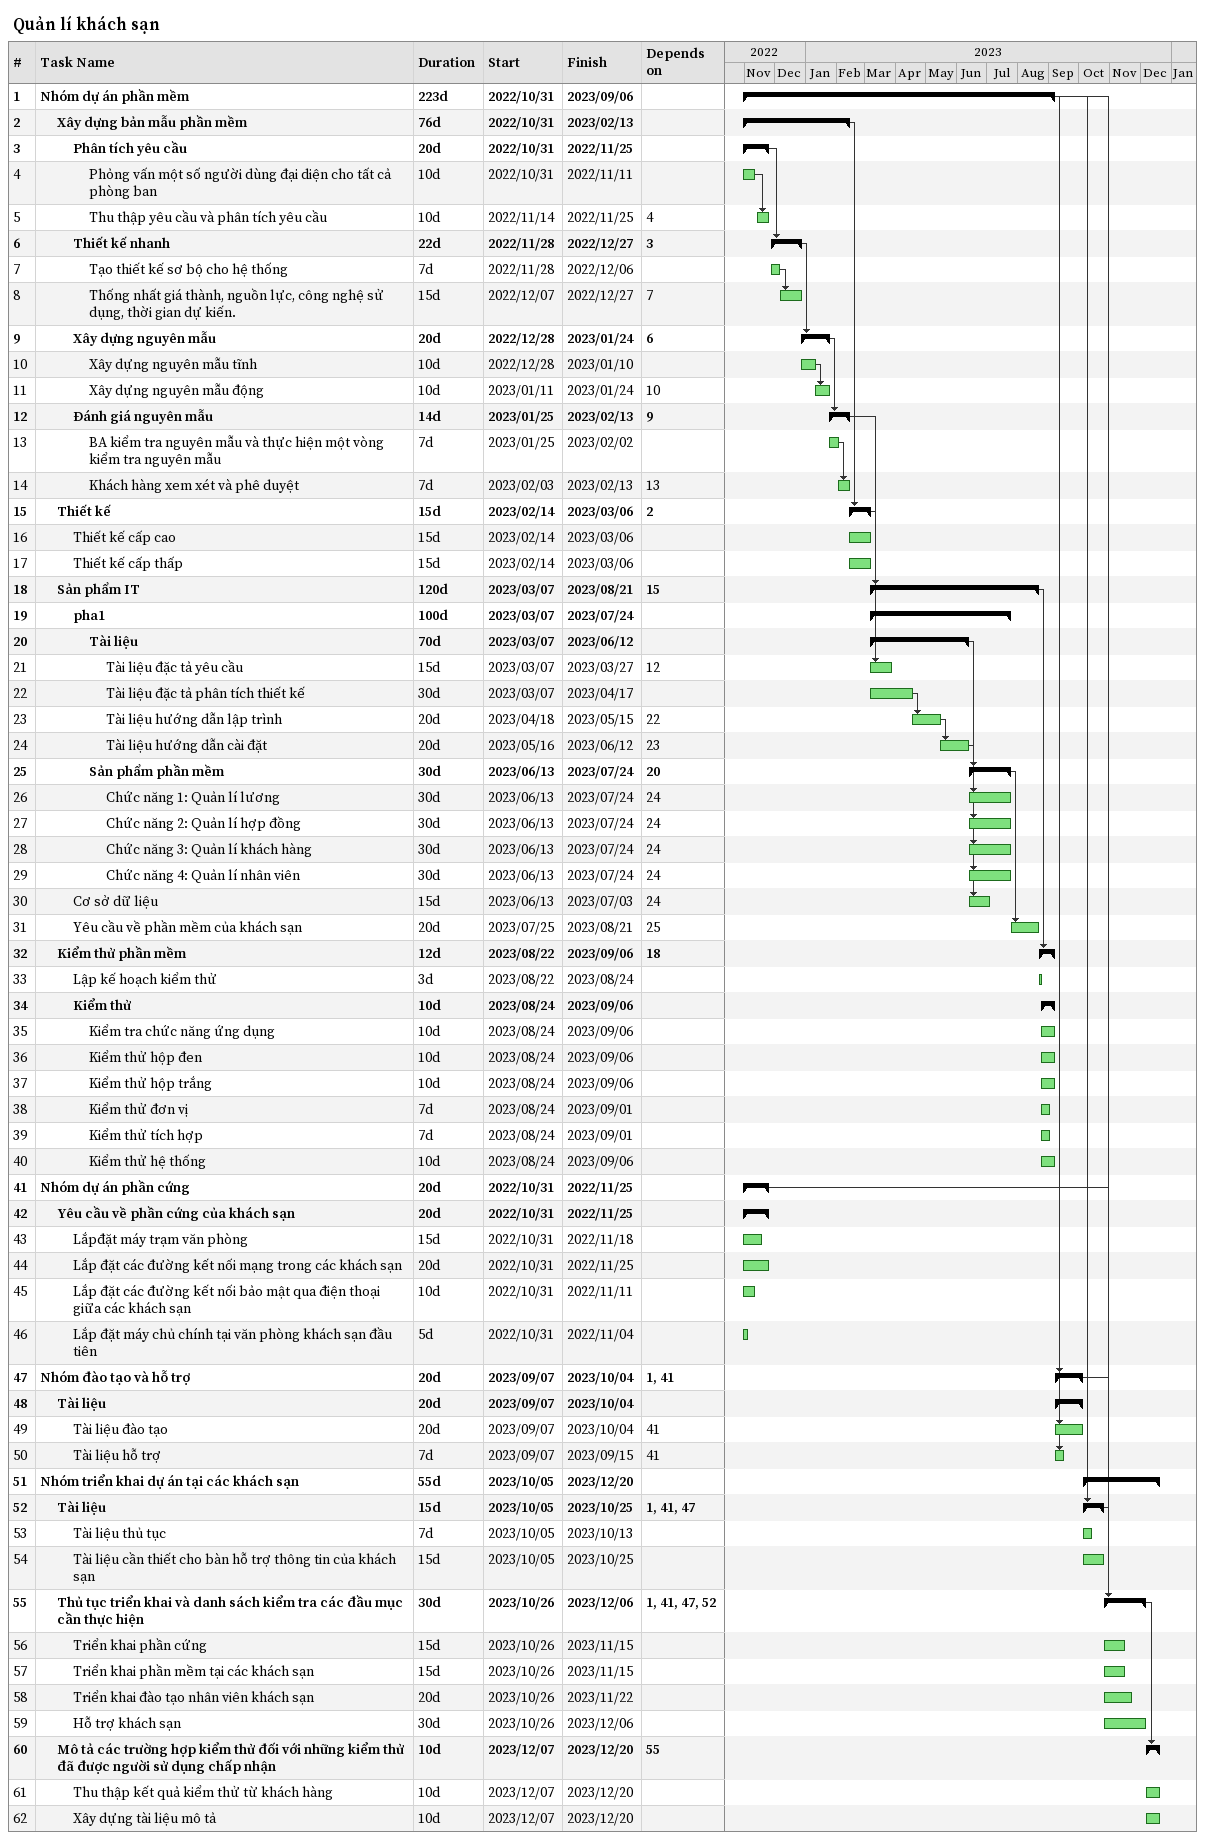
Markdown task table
Quản lí khách sạn

| ID | Level | Task | Duration | Start | Finish | Predecessors |
|---|---|---|---|---|---|---|
| 1 | 1 | **Nhóm dự án phần mềm** | 223d | 2022-10-31 | 2023-09-06 |  |
| 2 | 2 | **Xây dựng bản mẫu phần mềm** | 76d | 2022-10-31 | 2023-02-13 |  |
| 3 | 3 | **Phân tích yêu cầu** | 20d | 2022-10-31 | 2022-11-25 |  |
| 4 | 4 | Phỏng vấn một số người dùng đại diện cho tất cả phòng ban | 10d | 2022-10-31 | 2022-11-11 |  |
| 5 | 4 | Thu thập yêu cầu và phân tích yêu cầu | 10d | 2022-11-14 | 2022-11-25 | 4 |
| 6 | 3 | **Thiết kế nhanh** | 22d | 2022-11-28 | 2022-12-27 | 3 |
| 7 | 4 | Tạo thiết kế sơ bộ cho hệ thống | 7d | 2022-11-28 | 2022-12-06 |  |
| 8 | 4 | Thống nhất giá thành, nguồn lực, công nghệ sử dụng, thời gian dự kiến. | 15d | 2022-12-07 | 2022-12-27 | 7 |
| 9 | 3 | **Xây dựng nguyên mẫu** | 20d | 2022-12-28 | 2023-01-24 | 6 |
| 10 | 4 | Xây dựng nguyên mẫu tĩnh | 10d | 2022-12-28 | 2023-01-10 |  |
| 11 | 4 | Xây dựng nguyên mẫu động | 10d | 2023-01-11 | 2023-01-24 | 10 |
| 12 | 3 | **Đánh giá nguyên mẫu** | 14d | 2023-01-25 | 2023-02-13 | 9 |
| 13 | 4 | BA kiểm tra nguyên mẫu và thực hiện một vòng kiểm tra nguyên mẫu | 7d | 2023-01-25 | 2023-02-02 |  |
| 14 | 4 | Khách hàng xem xét và phê duyệt | 7d | 2023-02-03 | 2023-02-13 | 13 |
| 15 | 2 | **Thiết kế** | 15d | 2023-02-14 | 2023-03-06 | 2 |
| 16 | 3 | Thiết kế cấp cao | 15d | 2023-02-14 | 2023-03-06 |  |
| 17 | 3 | Thiết kế cấp thấp | 15d | 2023-02-14 | 2023-03-06 |  |
| 18 | 2 | **Sản phẩm IT** | 120d | 2023-03-07 | 2023-08-21 | 15 |
| 19 | 3 | **pha1** | 100d | 2023-03-07 | 2023-07-24 |  |
| 20 | 4 | **Tài liệu** | 70d | 2023-03-07 | 2023-06-12 |  |
| 21 | 5 | Tài liệu đặc tả yêu cầu | 15d | 2023-03-07 | 2023-03-27 | 12 |
| 22 | 5 | Tài liệu đặc tả phân tích thiết kế | 30d | 2023-03-07 | 2023-04-17 |  |
| 23 | 5 | Tài liệu hướng dẫn lập trình | 20d | 2023-04-18 | 2023-05-15 | 22 |
| 24 | 5 | Tài liệu hướng dẫn cài đặt | 20d | 2023-05-16 | 2023-06-12 | 23 |
| 25 | 4 | **Sản phẩm phần mềm** | 30d | 2023-06-13 | 2023-07-24 | 20 |
| 26 | 5 | Chức năng 1: Quản lí lương | 30d | 2023-06-13 | 2023-07-24 | 24 |
| 27 | 5 | Chức năng 2: Quản lí hợp đồng | 30d | 2023-06-13 | 2023-07-24 | 24 |
| 28 | 5 | Chức năng 3: Quản lí khách hàng | 30d | 2023-06-13 | 2023-07-24 | 24 |
| 29 | 5 | Chức năng 4: Quản lí nhân viên | 30d | 2023-06-13 | 2023-07-24 | 24 |
| 30 | 3 | Cơ sở dữ liệu | 15d | 2023-06-13 | 2023-07-03 | 24 |
| 31 | 3 | Yêu cầu về phần mềm của khách sạn | 20d | 2023-07-25 | 2023-08-21 | 25 |
| 32 | 2 | **Kiểm thử phần mềm** | 12d | 2023-08-22 | 2023-09-06 | 18 |
| 33 | 3 | Lập kế hoạch kiểm thử | 3d | 2023-08-22 | 2023-08-24 |  |
| 34 | 3 | **Kiểm thử** | 10d | 2023-08-24 | 2023-09-06 |  |
| 35 | 4 | Kiểm tra chức năng ứng dụng | 10d | 2023-08-24 | 2023-09-06 |  |
| 36 | 4 | Kiểm thử hộp đen | 10d | 2023-08-24 | 2023-09-06 |  |
| 37 | 4 | Kiểm thử hộp trắng | 10d | 2023-08-24 | 2023-09-06 |  |
| 38 | 4 | Kiểm thử đơn vị | 7d | 2023-08-24 | 2023-09-01 |  |
| 39 | 4 | Kiểm thử tích hợp | 7d | 2023-08-24 | 2023-09-01 |  |
| 40 | 4 | Kiểm thử hệ thống | 10d | 2023-08-24 | 2023-09-06 |  |
| 41 | 1 | **Nhóm dự án phần cứng** | 20d | 2022-10-31 | 2022-11-25 |  |
| 42 | 2 | **Yêu cầu về phần cứng của khách sạn** | 20d | 2022-10-31 | 2022-11-25 |  |
| 43 | 3 | Lắpđặt máy trạm văn phòng | 15d | 2022-10-31 | 2022-11-18 |  |
| 44 | 3 | Lắp đặt các đường kết nối mạng trong các khách sạn | 20d | 2022-10-31 | 2022-11-25 |  |
| 45 | 3 | Lắp đặt các đường kết nối bảo mật qua điện thoại giữa các khách sạn | 10d | 2022-10-31 | 2022-11-11 |  |
| 46 | 3 | Lắp đặt máy chủ chính tại văn phòng khách sạn đầu tiên | 5d | 2022-10-31 | 2022-11-04 |  |
| 47 | 1 | **Nhóm đào tạo và hỗ trợ** | 20d | 2023-09-07 | 2023-10-04 | 1, 41 |
| 48 | 2 | **Tài liệu** | 20d | 2023-09-07 | 2023-10-04 |  |
| 49 | 3 | Tài liệu đào tạo | 20d | 2023-09-07 | 2023-10-04 | 41 |
| 50 | 3 | Tài liệu hỗ trợ | 7d | 2023-09-07 | 2023-09-15 | 41 |
| 51 | 1 | **Nhóm triển khai dự án tại các khách sạn** | 55d | 2023-10-05 | 2023-12-20 |  |
| 52 | 2 | **Tài liệu** | 15d | 2023-10-05 | 2023-10-25 | 1, 41, 47 |
| 53 | 3 | Tài liệu thủ tục | 7d | 2023-10-05 | 2023-10-13 |  |
| 54 | 3 | Tài liệu cần thiết cho bàn hỗ trợ thông tin của khách sạn | 15d | 2023-10-05 | 2023-10-25 |  |
| 55 | 2 | **Thủ tục triển khai và danh sách kiểm tra các đầu mục cần thực hiện** | 30d | 2023-10-26 | 2023-12-06 | 1, 41, 47, 52 |
| 56 | 3 | Triển khai phần cứng | 15d | 2023-10-26 | 2023-11-15 |  |
| 57 | 3 | Triển khai phần mềm tại các khách sạn | 15d | 2023-10-26 | 2023-11-15 |  |
| 58 | 3 | Triển khai đào tạo nhân viên khách sạn | 20d | 2023-10-26 | 2023-11-22 |  |
| 59 | 3 | Hỗ trợ khách sạn | 30d | 2023-10-26 | 2023-12-06 |  |
| 60 | 2 | **Mô tả các trường hợp kiểm thử đối với những kiểm thử đã được người sử dụng chấp nhận** | 10d | 2023-12-07 | 2023-12-20 | 55 |
| 61 | 3 | Thu thập kết quả kiểm thử từ khách hàng | 10d | 2023-12-07 | 2023-12-20 |  |
| 62 | 3 | Xây dựng tài liệu mô tả | 10d | 2023-12-07 | 2023-12-20 |  |
